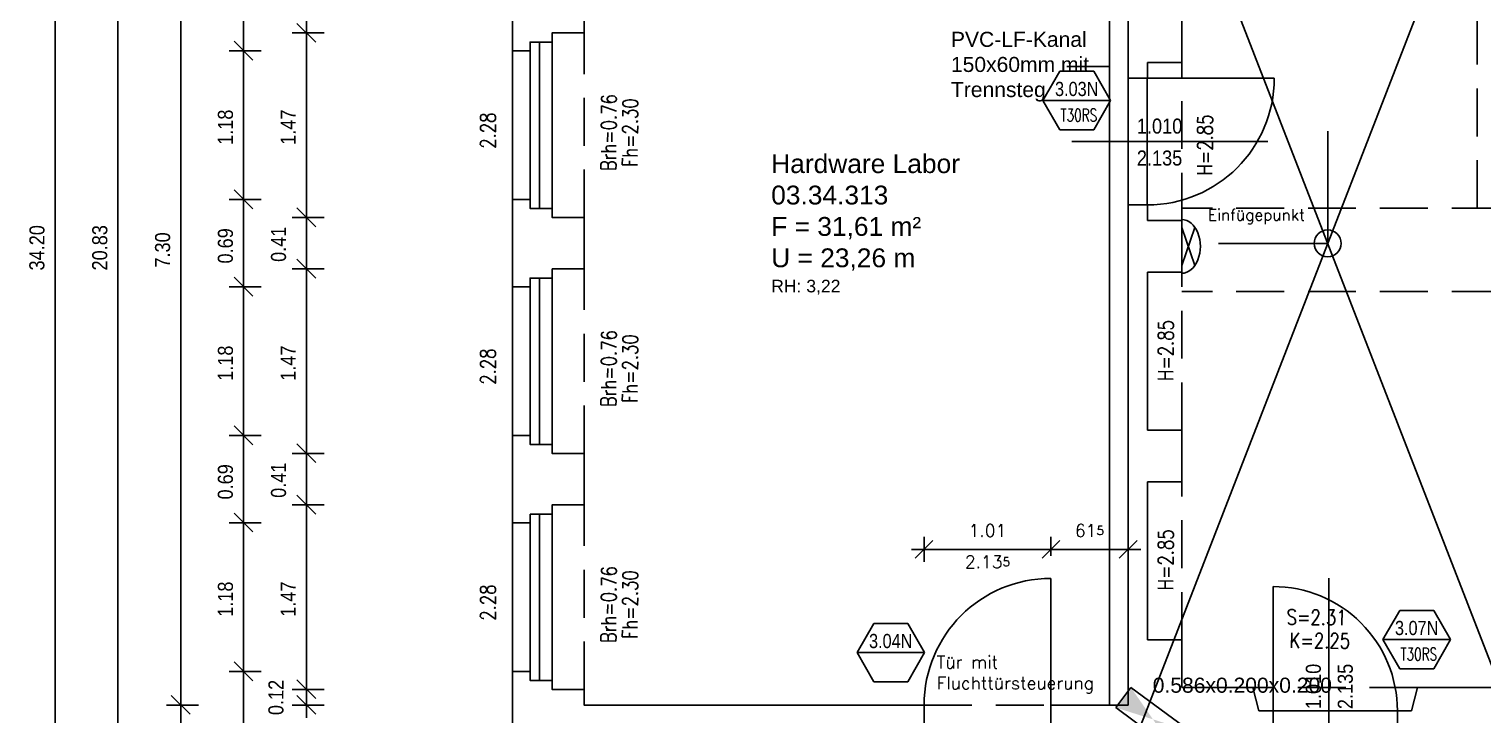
# Model space of a CAD drawing. Header units: metres. Extents: x -364 to -248, y 1030 to 1089.
# Drawn here: x -364.15 to -352.58, y 1064.79 to 1070.25 of the extents above; entities that cross this region are included whole.
import ezdxf
from ezdxf.enums import TextEntityAlignment as Align

# ---------------------------------------------------------------- set-up
doc = ezdxf.new("R2010")
doc.units = ezdxf.units.M
doc.header["$LTSCALE"] = 0.03
for name, pattern in [('AUSGEZOGEN', [0]), ('DOT', [0]), ('STRICHLINIE', [19.05, 12.7, -6.35])]:
    doc.linetypes.add(name, pattern=pattern)
doc.layers.get('0').update_dxf_attribs({"linetype": 'CONTINUOUS'})
doc.layers.get('Defpoints').update_dxf_attribs({"linetype": 'CONTINUOUS'})
for name, color, linetype in [('A_abriss', 44, '_ABBRUCH'), ('A_ansicht', 9, 'CONTINUOUS'), ('A_Bemaßung', 2, 'CONTINUOUS'), ('A_BRANDSCHUTZ', 10, 'CONTINUOUS'), ('A_EINFÜGEPUNKT', 2, 'CONTINUOUS'), ('A_Elektro', 1, 'CONTINUOUS'), ('A_fenster', 7, 'CONTINUOUS'), ('A_höhen', 3, 'CONTINUOUS'), ('A_NR_TÜR', 1, 'CONTINUOUS'), ('A_text', 5, 'CONTINUOUS'), ('A_Tuernummern', 1, 'CONTINUOUS'), ('A_TXT-TUER', 1, 'CONTINUOUS'), ('A_türen', 9, 'CONTINUOUS'), ('A_verdeckt', 8, 'STRICHLINIE'), ('A_wände', 6, 'CONTINUOUS'), ('CKMA0002', 2, 'CONTINUOUS'), ('E__DURCHBR', 2, 'CONTINUOUS'), ('E__LEUCHTEN', 6, 'AUSGEZOGEN'), ('E__VERSYS', 2, 'AUSGEZOGEN')]:
    doc.layers.add(name, color=color, linetype=linetype)
doc.styles.add('arial-n', font='ARIALN.TTF')
doc.styles.add('BOLDSIMP_FNT', font='TXT', dxfattribs={"height": 1})
doc.styles.add('NORM', font='simplex.shx', dxfattribs={"width": 0.7, "bigfont": 'bigfont.shx'})
doc.styles.add('SIMPLEX', font='simplex.shx', dxfattribs={"height": 0.1})
doc.styles.get("Standard").update_dxf_attribs({"font": 'ARIAL.TTF', "height": 1})
doc.linetypes.add('_ABBRUCH', pattern='A,25,[101,cadkon.shx,S=3.5,R=0,X=0,Y=0],25', length=50)
doc.dimstyles.get("Standard").update_dxf_attribs({"dimtxt": 0.1, "dimasz": 0.1, "dimexe": 0.1, "dimexo": 0, "dimgap": 0.1, "dimtad": 1, "dimdec": 4, "dimrnd": 0.0025, "dimzin": 0, "dimdsep": 46, "dimtxsty": 'SIMPLEX', "dimblk": 'DIMCROSS', "dimblk1": 'DIMCROSS', "dimblk2": 'DIMCROSS', "dimsah": 1, "dimcen": 2.5, "dimdle": 0.05, "dimclrd": 1, "dimclre": 1, "dimclrt": 6, "dimadec": 0, "dimazin": 0, "dimtfac": 1, "dimtdec": 4, "dimtmove": 2, "dimatfit": 3, "dimfxl": 1, "dimtvp": 1, "dimtolj": 1, "dimtzin": 0, "dimarcsym": 0})

# ---------------------------------------------------------------- blocks, each defined once
blk = doc.blocks.new('SLASH1')
at = {"layer": 'A_Bemaßung', "color": 2, "linetype": 'Continuous'}
for p, q in [((0.07663, 0.07663), (-0.07319, -0.07319)), ((0, -0.14068), (0, 0.11466))]:
    blk.add_line(p, q, dxfattribs=at)
blk = doc.blocks.new('Tür-Nr')
at = {"layer": 'A_NR_TÜR'}
for p, q in [((-0.057, -108.865), (0.077, -108.632)), ((0.077, -108.632), (0.347, -108.632)), ((0.481, -108.865), (0.347, -108.632)), ((-0.057, -108.865), (0.481, -108.865)), ((-0.057, -108.865), (0.077, -109.098)), ((0.481, -108.865), (0.347, -109.098)), ((0.077, -109.098), (0.347, -109.098))]:
    blk.add_line(p, q, dxfattribs=at)
at = {"layer": 'A_TXT-TUER', "style": 'arial-n', "flags": 4}
blk.add_attdef('TÜR-NR.', text='', height=0.113, dxfattribs=at).set_placement((0.211, -108.772), align=Align.MIDDLE_CENTER)
at = {"layer": 'A_TXT-TUER', "style": 'NORM', "width": 0.7}
for tag, flags, p in [('BRANDSCHUTZ', 4, (0.229, -108.981)), ('DIN', 5, (0.214, -109.198)), ('ABMESSUNG', 5, (0.214, -109.333)), ('MATERIAL', 5, (0.214, -109.467)), ('WANDART', 5, (0.214, -109.601)), ('ZARGE', 5, (0.214, -109.736)), ('SCHLOSS', 5, (0.214, -109.87)), ('BESCHLÄGE', 5, (0.214, -110.005)), ('SONSTIGES', 5, (0.214, -110.139))]:
    blk.add_attdef(tag, text='', height=0.0784, dxfattribs=dict(at, flags=flags)).set_placement(p, align=Align.MIDDLE_CENTER)
blk = doc.blocks.new('DIMCROSS')
at = {"color": 0, "linetype": 'ByBlock'}
blk.add_line((-1, 0), (1, 0), dxfattribs=at)
at = {"linetype": 'ByBlock'}
blk.add_line((-0.707107, -0.707107), (0.707107, 0.707107), dxfattribs=at)
blk = doc.blocks.new('*D110')
at = {"layer": 'CKMA0002', "color": 1, "linetype": 'Continuous', "lineweight": -2}
for p, q in [((-357.028, 1066.005), (-357.028, 1066.205)), ((-356.018, 1066.055), (-356.018, 1066.205)), ((-356.928, 1066.105), (-356.118, 1066.105))]:
    blk.add_line(p, q, dxfattribs=at)
at = {"layer": 'Defpoints', "color": 0, "linetype": 'Continuous'}
for p in [(-356.018, 1066.105), (-356.018, 1064.864), (-357.028, 1064.814)]:
    blk.add_point(p, dxfattribs=at)
at = {"layer": 'CKMA0002', "color": 1, "linetype": 'Continuous', "lineweight": -2, "xscale": 0.1, "yscale": 0.1, "zscale": 0.1, "rotation": 180}
blk.add_blockref('DIMCROSS', (-357.028, 1066.105), dxfattribs=at)
at = {"layer": 'CKMA0002', "color": 1, "linetype": 'Continuous', "lineweight": -2, "xscale": 0.1, "yscale": 0.1, "zscale": 0.1}
blk.add_blockref('DIMCROSS', (-356.018, 1066.105), dxfattribs=at)
at = {"layer": 'CKMA0002', "color": 3, "linetype": 'Continuous', "insert": (-356.523, 1066.255), "char_height": 0.1, "attachment_point": 5, "style": 'SIMPLEX'}
blk.add_mtext('\\A1;1.01', dxfattribs=at)
blk = doc.blocks.new('*D111')
at = {"layer": 'CKMA0002', "color": 1, "linetype": 'Continuous', "lineweight": -2}
for p, q in [((-355.403, 1066.005), (-355.403, 1066.205)), ((-355.918, 1066.105), (-355.503, 1066.105))]:
    blk.add_line(p, q, dxfattribs=at)
at = {"layer": 'Defpoints', "color": 0, "linetype": 'Continuous'}
for p in [(-355.403, 1066.105), (-356.018, 1064.864), (-355.403, 1064.864)]:
    blk.add_point(p, dxfattribs=at)
at = {"layer": 'CKMA0002', "color": 1, "linetype": 'Continuous', "lineweight": -2, "xscale": 0.1, "yscale": 0.1, "zscale": 0.1, "rotation": 180}
blk.add_blockref('DIMCROSS', (-356.018, 1066.105), dxfattribs=at)
at = {"layer": 'CKMA0002', "color": 1, "linetype": 'Continuous', "lineweight": -2, "xscale": 0.1, "yscale": 0.1, "zscale": 0.1}
blk.add_blockref('DIMCROSS', (-355.403, 1066.105), dxfattribs=at)
at = {"layer": 'CKMA0002', "color": 3, "linetype": 'Continuous', "insert": (-355.711, 1066.255), "char_height": 0.1, "attachment_point": 5, "style": 'SIMPLEX'}
blk.add_mtext('\\A1;61{\\A1\\H0.7x\\S5;}', dxfattribs=at)
blk = doc.blocks.new('A$C70D86C85')
at = {"layer": 'E__VERSYS', "color": 3, "linetype": 'Continuous'}
for p, q in [((4.89, 13.419), (4.89, 20.719)), ((5.04, 13.419), (5.04, 20.719)), ((4.89, 13.419), (5.04, 13.419))]:
    blk.add_line(p, q, dxfattribs=at)
at = {"layer": 'E__VERSYS', "color": 7, "linetype": 'Continuous', "ltscale": 5}
blk.add_line((4.89, 18.508), (4.551, 18.508), dxfattribs=at)
at = {"layer": 'E__VERSYS', "color": 7, "insert": (3.629, 18.227), "char_height": 0.12, "attachment_point": 7}
blk.add_mtext('PVC-LF-Kanal\\P150x60mm mit\\PTrennsteg', dxfattribs=at)
blk = doc.blocks.new('Wanddurchbruch')
for p, q in [((0, 1), (0, 0)), ((1, 1), (0, 1)), ((1, 0), (1, 1)), ((0, 0), (1, 0))]:
    blk.add_line(p, q)
blk.add_solid([(1, 0), (1, 1), (0, 1), (0, 0)])
blk = doc.blocks.new('A$C261B6F14')
at = {"layer": 'E__DURCHBR', "color": 2, "linetype": 'Continuous'}
ref = blk.add_blockref('Wanddurchbruch', (5.532, 13.212), dxfattribs=dict(at, xscale=0.5865860157174689, yscale=0.2001999999999953, zscale=1.001, rotation=143.5181353177314))
ref.add_attrib('EC_DIM', '0.586x0.200x0.200', (5.235, 13.518), dxfattribs={"color": 2, "linetype": 'Continuous', "height": 0.12})
blk = doc.blocks.new('Wandleuchte')
at = {"layer": 'E__LEUCHTEN', "color": 6}
for p, q in [((-94.5, 77.3), (-77.9, 85)), ((-77.9, 85), (-59.9, 91)), ((-59.9, 91), (-41, 95.5)), ((-41, 95.5), (-21.3, 98.1)), ((-21.3, 98.1), (-1.4, 99)), ((-1.4, 99), (18.6, 98.1)), ((18.6, 98.1), (38.2, 95.5)), ((38.2, 95.5), (57.2, 91)), ((57.2, 91), (75.1, 85)), ((75.1, 85), (91.8, 77.3)), ((-154.4, -6), (-153, 7.7)), ((-153, 7.7), (-149.1, 21.2)), ((-149.1, 21.2), (-142.7, 34.2)), ((-142.7, 34.2), (-133.9, 46.5)), ((-133.9, 46.5), (-122.7, 57.9)), ((-122.7, 57.9), (-109.5, 68.3)), ((-109.5, 68.3), (-94.5, 77.3)), ((-109.5, 68.3), (106.8, -6)), ((106.8, 68.3), (-109.5, -6)), ((91.8, 77.3), (106.8, 68.3)), ((106.8, 68.3), (120, 57.9)), ((120, 57.9), (131.1, 46.5)), ((131.1, 46.5), (140, 34.2)), ((140, 34.2), (146.4, 21.2)), ((146.4, 21.2), (150.3, 7.7)), ((150.3, 7.7), (151.6, -6)), ((-154.4, -6), (151.6, -6))]:
    blk.add_line(p, q, dxfattribs=at)

msp = doc.modelspace()

# ---------------------------------------------------------------- linework, layer by layer
at = {"layer": 'A_abriss', "ltscale": 0.3}
msp.add_line((-355.40308, 1069.85913), (-355.40308, 1068.84918), dxfattribs=at)
at = {"layer": 'A_ansicht', "color": 9, "linetype": 'Continuous'}
for p, q in [((-360.30279, 1070.0766), (-360.30279, 1068.89168)), ((-359.9878, 1068.82168), (-359.98779, 1070.14659)), ((-360.30279, 1068.19672), (-360.30281, 1067.01179)), ((-359.98778, 1066.94179), (-359.9878, 1068.26673)), ((-359.98779, 1065.06193), (-359.98779, 1066.38682)), ((-360.3028, 1066.31684), (-360.30279, 1065.13191))]:
    msp.add_line(p, q, dxfattribs=at)
at = {"layer": 'A_Bemaßung', "linetype": 'Continuous'}
for p, q in [((-363.9428, 1051.3452), (-363.94279, 1085.74022)), ((-363.44279, 1051.3452), (-363.4428, 1085.74022)), ((-362.94281, 1051.36523), (-362.9428, 1085.72023)), ((-362.4428, 1058.03022), (-362.4428, 1079.05522)), ((-361.9428, 1064.76443), (-361.9428, 1072.26397))]:
    msp.add_line(p, q, dxfattribs=at)
at = {"layer": 'A_Bemaßung'}
for p, q in [((-355.85045, 1069.35416), (-354.29121, 1069.35416)), ((-353.80666, 1064.31623), (-353.80666, 1065.87548))]:
    msp.add_line(p, q, dxfattribs=at)
at = {"layer": 'A_EINFÜGEPUNKT', "color": 1}
for p, q in [((-347.18781, 1085.64023), (-360.44279, 1051.44521)), ((-360.44279, 1085.64022), (-347.1878, 1051.44521))]:
    msp.add_line(p, q, dxfattribs=at)
at = {"layer": 'A_EINFÜGEPUNKT'}
for q in [(-353.8153, 1069.43778), (-354.68429, 1068.54272)]:
    msp.add_line((-353.8153, 1068.54272), q, dxfattribs=at)
msp.add_circle((-353.8153, 1068.54272), 0.10708, dxfattribs=at)
at = {"layer": 'A_fenster', "linetype": 'Continuous'}
for p, q in [((-360.16279, 1068.89168), (-360.16279, 1070.07661)), ((-360.08779, 1068.82167), (-360.08779, 1070.14659)), ((-360.16278, 1067.01179), (-360.16279, 1068.19671)), ((-360.0878, 1066.94179), (-360.0878, 1068.2667)), ((-360.08779, 1065.06193), (-360.08779, 1066.38683)), ((-360.16279, 1065.1319), (-360.16278, 1066.31684))]:
    msp.add_line(p, q, dxfattribs=at)
at = {"layer": 'A_türen', "color": 10, "linetype": 'Continuous'}
for p, q in [((-355.25309, 1069.85913), (-355.25312, 1068.84918)), ((-355.25059, 1069.85913), (-354.24056, 1069.85913)), ((-356.01805, 1064.86442), (-356.01805, 1065.87437)), ((-354.25065, 1064.81942), (-354.25067, 1065.80935)), ((-354.25065, 1064.81942), (-353.26072, 1064.81943))]:
    msp.add_line(p, q, dxfattribs=at)
for centre, radius, start, end in [((-355.25056, 1069.85918), 1.01, 269.998084, 359.996623), ((-356.01802, 1064.86442), 1.00995, 90.001968, 179.998865), ((-354.25065, 1064.81942), 0.98994, 0.000579, 90.00116)]:
    msp.add_arc(centre, radius, start, end, dxfattribs=at)
at = {"layer": 'A_verdeckt'}
for p, q in [((-352.62574, 1068.82417), (-352.62575, 1072.04396)), ((-359.7328, 1068.74918), (-359.7328, 1070.21908)), ((-354.9756, 1068.72419), (-354.97561, 1069.98411)), ((-347.87542, 1068.82417), (-354.97561, 1068.82417)), ((-359.7328, 1066.8693), (-359.73281, 1068.33921)), ((-354.9756, 1067.05428), (-354.9756, 1068.31422)), ((-347.8753, 1068.15921), (-354.97561, 1068.15921)), ((-354.97559, 1065.3844), (-354.97561, 1066.64432)), ((-359.73282, 1064.98942), (-359.73282, 1066.45934)), ((-353.10072, 1065.00441), (-354.41063, 1065.00441)), ((-357.02797, 1064.86444), (-356.01805, 1064.86442))]:
    msp.add_line(p, q, dxfattribs=at)
at = {"layer": 'A_wände', "linetype": 'Continuous'}
for p, q in [((-355.40308, 1072.16397), (-355.40308, 1069.85913)), ((-354.9756, 1069.98411), (-354.97561, 1070.39409)), ((-355.25059, 1069.98412), (-354.9756, 1069.98411)), ((-355.25056, 1069.85913), (-355.25056, 1069.98412)), ((-355.25059, 1069.85913), (-355.40308, 1069.85913)), ((-355.2506, 1068.84918), (-355.40308, 1068.84918)), ((-355.40308, 1068.84918), (-355.40308, 1064.86444)), ((-355.2506, 1068.72419), (-355.2506, 1068.84918)), ((-354.9756, 1068.72419), (-355.2506, 1068.72419)), ((-354.9756, 1068.31422), (-354.9756, 1068.72419)), ((-355.25059, 1067.05429), (-355.25059, 1068.31422)), ((-355.25059, 1068.31422), (-354.9756, 1068.31422)), ((-354.9756, 1067.05429), (-355.25059, 1067.05429)), ((-354.97561, 1066.64432), (-354.9756, 1067.05429)), ((-355.2506, 1065.3844), (-355.2506, 1066.64433)), ((-355.2506, 1066.64433), (-354.97561, 1066.64432)), ((-354.9756, 1065.3844), (-355.2506, 1065.3844)), ((-354.97561, 1065.00442), (-354.9756, 1065.3844)), ((-354.41064, 1065.00442), (-354.97561, 1065.00442)), ((-354.36314, 1064.81943), (-354.41064, 1065.00442)), ((-353.10072, 1065.00442), (-353.14823, 1064.81943)), ((-349.94091, 1065.00442), (-353.10072, 1065.00442)), ((-355.40308, 1064.86444), (-356.01805, 1064.86442)), ((-356.01805, 1064.86442), (-356.01804, 1064.44945)), ((-354.25065, 1064.81943), (-354.36314, 1064.81943)), ((-354.25066, 1064.58445), (-354.25065, 1064.81943)), ((-353.26072, 1064.81943), (-353.26322, 1064.58445)), ((-353.14823, 1064.81943), (-353.26072, 1064.81943))]:
    msp.add_line(p, q, dxfattribs=at)
for points in [[(-359.9878, 1070.62907), (-359.73282, 1070.62907), (-359.73281, 1070.21909), (-359.9878, 1070.2191), (-359.98779, 1070.1466), (-360.16279, 1070.1466), (-360.16278, 1070.07661), (-360.30279, 1070.07661), (-360.30279, 1070.77155), (-360.16278, 1070.77156), (-360.16278, 1070.70157), (-359.98779, 1070.70157), (-359.9878, 1070.62907)], [(-359.98779, 1068.33921), (-359.73281, 1068.33921), (-359.73281, 1068.74919), (-359.98779, 1068.74919), (-359.98781, 1068.82168), (-360.16279, 1068.82168), (-360.16279, 1068.89168), (-360.30279, 1068.89168), (-360.3028, 1068.19672), (-360.16279, 1068.19672), (-360.16278, 1068.26672), (-359.9878, 1068.26672), (-359.98779, 1068.33921)], [(-360.16278, 1066.38683), (-359.98779, 1066.38683), (-359.98779, 1066.45934), (-359.73281, 1066.45934), (-359.73281, 1066.8693), (-359.98779, 1066.8693), (-359.98779, 1066.9418), (-360.16279, 1066.9418), (-360.16278, 1067.0118), (-360.30279, 1067.0118), (-360.3028, 1066.31684), (-360.16278, 1066.31683), (-360.16278, 1066.38683)], [(-359.73782, 1064.44945), (-357.02799, 1064.44945), (-357.02798, 1064.86444), (-359.73281, 1064.86444), (-359.73282, 1064.98943), (-359.9878, 1064.98943), (-359.98779, 1065.06193), (-360.16278, 1065.06193), (-360.16279, 1065.13192), (-360.30279, 1065.13192), (-360.3028, 1063.83699), (-360.16778, 1063.83699), (-360.16778, 1063.90699), (-359.99279, 1063.90699), (-359.99279, 1063.97949), (-359.73783, 1063.97949), (-359.73782, 1064.44945)]]:
    msp.add_lwpolyline(points, dxfattribs=at)

# ---------------------------------------------------------------- block references
at = {"layer": 'A_Bemaßung', "color": 7, "rotation": 90}
for p in [(-361.9428, 1070.21909), (-362.4428, 1070.07661), (-362.44279, 1068.89167), (-361.94279, 1068.74918), (-361.9428, 1068.3392), (-362.4428, 1068.19672), (-362.4428, 1067.0118), (-361.9428, 1066.8693), (-361.94279, 1066.45934), (-362.4428, 1066.31684), (-362.44281, 1065.13191), (-361.94279, 1064.98943), (-362.9428, 1064.86443), (-361.9428, 1064.86443)]:
    msp.add_blockref('SLASH1', p, dxfattribs=at)
at = {"layer": 'A_Elektro', "linetype": 'Continuous'}
for name in ['A$C261B6F14', 'A$C70D86C85']:
    msp.add_blockref(name, (-360.44279, 1051.44521), dxfattribs=at)
at = {"layer": 'A_Tuernummern'}
ref = msp.add_blockref('Tür-Nr', (-356.02424, 1178.54561), dxfattribs=at)
ref.add_attrib('TÜR-NR.', '3.03N', dxfattribs={"layer": 'A_TXT-TUER', "height": 0.112896, "style": 'arial-n'}).set_placement((-355.81288, 1069.77327), align=Align.MIDDLE_CENTER)
ref.add_attrib('BRANDSCHUTZ', 'T30RS', dxfattribs={"layer": 'A_TXT-TUER', "height": 0.1, "style": 'NORM', "width": 0.7}).set_placement((-355.79557, 1069.56469), align=Align.MIDDLE_CENTER)
ref = msp.add_blockref('Tür-Nr', (-353.31871, 1174.2515), dxfattribs=at)
ref.add_attrib('TÜR-NR.', '3.07N', dxfattribs={"layer": 'A_TXT-TUER', "height": 0.112896, "style": 'arial-n'}).set_placement((-353.10736, 1065.47915), align=Align.MIDDLE_CENTER)
ref.add_attrib('BRANDSCHUTZ', 'T30RS', dxfattribs={"layer": 'A_TXT-TUER', "height": 0.1, "style": 'NORM', "width": 0.7}).set_placement((-353.09005, 1065.27057), align=Align.MIDDLE_CENTER)
ref = msp.add_blockref('Tür-Nr', (-357.50441, 1174.14756), dxfattribs=at)
ref.add_attrib('TÜR-NR.', '3.04N', dxfattribs={"layer": 'A_TXT-TUER', "height": 0.112896, "style": 'arial-n'}).set_placement((-357.29305, 1065.37522), align=Align.MIDDLE_CENTER)
at = {"layer": 'E__LEUCHTEN', "color": 7, "linetype": 'Continuous', "ltscale": 5, "xscale": 0.001400000000103319, "yscale": 0.001400000000103319, "zscale": 0.0014, "rotation": 270}
msp.add_blockref('Wandleuchte', (-354.96724, 1068.51731), dxfattribs=at)

# ---------------------------------------------------------------- texts
at = {"layer": 'A_Bemaßung', "color": 7, "linetype": 'DOT', "style": 'BOLDSIMP_FNT', "width": 0.9}
for s, rotation, p in [('1.18', 89.8, (-362.4928, 1069.32728)), ('1.47', 89.8, (-361.99279, 1069.32727)), ('0.69', 89.8, (-362.4928, 1068.38219)), ('0.41', 89.8, (-362.0696, 1068.39505)), ('1.18', 89.8, (-362.49279, 1067.4474)), ('1.47', 89.8, (-361.9928, 1067.44739)), ('0.69', 89.8, (-362.4928, 1066.50231)), ('0.41', 89.8, (-362.0696, 1066.51518)), ('1.18', 89.8, (-362.4928, 1065.56751)), ('1.47', 89.8, (-361.9928, 1065.56751)), ('1.010', 90, (-353.8338, 1064.83257)), ('2.135', 90, (-353.57961, 1064.83257)), ('0.12', 89.8, (-362.09031, 1064.78448))]:
    msp.add_text(s, height=0.12, rotation=rotation, dxfattribs=at).set_placement(p, align=Align.BOTTOM_LEFT)
for s, p in [('1.010', (-355.33411, 1069.38129)), ('2.135', (-355.33411, 1069.1271))]:
    msp.add_text(s, height=0.12, dxfattribs=at).set_placement(p, align=Align.BOTTOM_LEFT)
at = {"layer": 'A_Bemaßung', "color": 7, "linetype": 'Continuous', "style": 'BOLDSIMP_FNT', "width": 0.9}
for s, p in [('34.20', (-363.99279, 1068.32671)), ('20.83', (-363.49281, 1068.32671)), ('7.30', (-362.9928, 1068.34964))]:
    msp.add_text(s, height=0.12, rotation=89.8, dxfattribs=at).set_placement(p, align=Align.BOTTOM_LEFT)
at = {"layer": 'A_BRANDSCHUTZ', "linetype": 'Continuous', "insert": (-356.92725, 1065.25734), "char_height": 0.1, "width": 1.2641, "attachment_point": 1, "style": 'SIMPLEX'}
msp.add_mtext('Tür mit Fluchttürsteuerung', dxfattribs=at)
at = {"layer": 'A_EINFÜGEPUNKT', "insert": (-354.76895, 1068.81535), "char_height": 0.09, "width": 1.1235, "attachment_point": 1}
msp.add_mtext('{\\Fsimplex.shx;Einfügepunkt}', dxfattribs=at)
at = {"layer": 'A_höhen', "linetype": 'Continuous', "style": 'SIMPLEX', "width": 0.8}
for s, rotation, p in [('Brh=0.76', 89.5, (-359.53715, 1069.42499)), ('Fh=2.30', 89.5, (-359.3672, 1069.425)), ('2.28', 89.5, (-360.49823, 1069.44125)), ('H=2.85', 89.5, (-354.79202, 1069.32644)), ('H=2.85', 89.5, (-355.10437, 1067.68913)), ('Brh=0.76', 89.5, (-359.53717, 1067.54512)), ('Fh=2.30', 89.5, (-359.36718, 1067.54511)), ('2.28', 89.5, (-360.49822, 1067.56138)), ('H=2.85', 89.5, (-355.10437, 1066.02158)), ('Brh=0.76', 89.5, (-359.53718, 1065.66523)), ('Fh=2.30', 89.5, (-359.36717, 1065.66525)), ('2.28', 89.5, (-360.49822, 1065.68149)), ('S=2.31', 359.5, (-353.90323, 1065.56395)), ('K=2.25', 359.5, (-353.87779, 1065.37781))]:
    msp.add_text(s, height=0.12, rotation=rotation, dxfattribs=at).set_placement(p, align=Align.MIDDLE_CENTER)
at = {"layer": 'A_text', "linetype": 'Continuous', "insert": (-358.24426, 1069.50309), "char_height": 0.15, "width": 6.6459, "attachment_point": 1}
msp.add_mtext('\\PHardware Labor\\P03.34.313\\PF = 31,61 m²\\PU = 23,26 m\\P\\H0.1;RH: 3,22', dxfattribs=at)
at = {"layer": 'CKMA0002', "color": 3, "linetype": 'Continuous', "insert": (-356.52301, 1066.00548), "char_height": 0.1, "width": 1, "attachment_point": 5, "style": 'SIMPLEX'}
msp.add_mtext('2.13{\\A1\\H0.7x\\S5;}', dxfattribs=at)

# ---------------------------------------------------------------- dimensions: what is measured, and where the dimension line sits
at = {"layer": 'CKMA0002', "color": 10, "linetype": 'Continuous'}
for base, p1, p2, text, override, picture, middle in [((-356.01805, 1066.10548), (-357.02797, 1064.81442), (-356.01805, 1064.86442), '1.01', {"dimexo": 1.191061, "dimclrt": 3, "dimtix": 1}, '*D110', (-356.52301, 1066.25548)), ((-355.40308, 1066.10548), (-356.01805, 1064.86442), (-355.40308, 1064.86444), '61{\\A1\\H0.7x\\S5;}', {"dimexo": 1.141041, "dimse1": 1, "dimclrt": 3, "dimtix": 1}, '*D111', (-355.71056, 1066.25548))]:
    dim = msp.add_linear_dim(base=base, p1=p1, p2=p2, text=text, dimstyle='Standard', override=override, dxfattribs=at)
    dim.commit()
    dim.dimension.update_dxf_attribs({"geometry": picture, "text_midpoint": middle})

doc.saveas('drawing.dxf')
